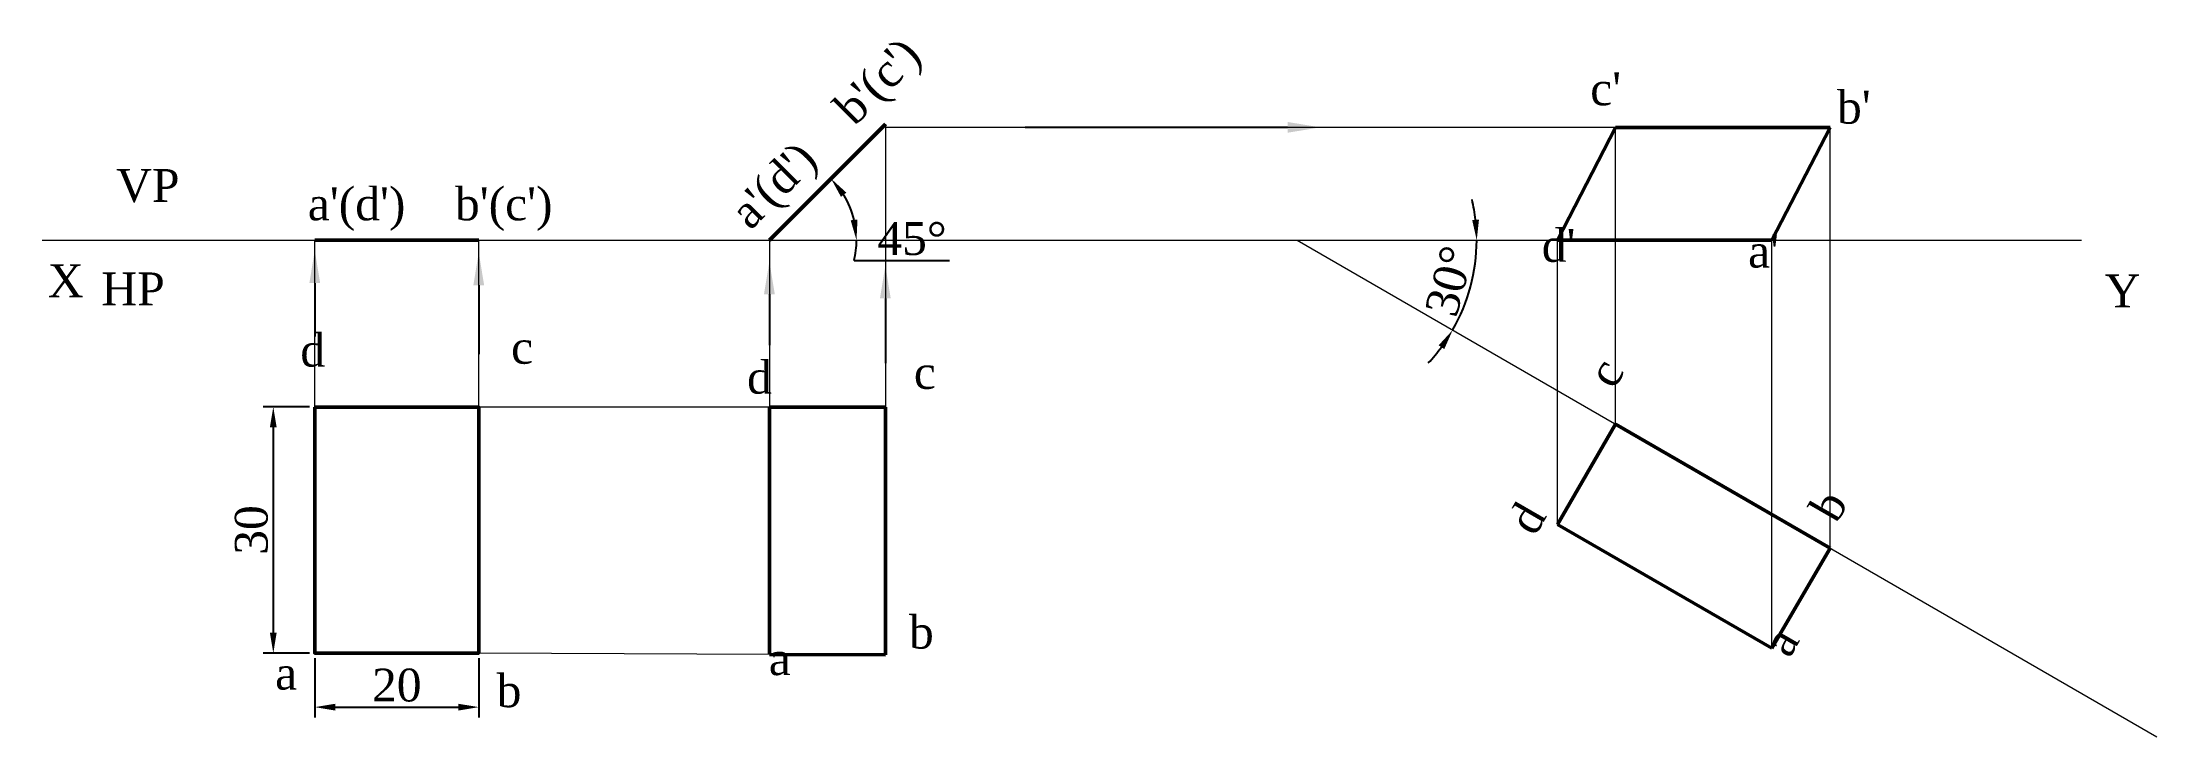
# Paper-space layout 'Layout16' of a CAD drawing. Header units: millimetres. Extents: x 13 to 271, y 36 to 120.
import ezdxf
from ezdxf import colors
from ezdxf.entities.mleader import LeaderData, LeaderLine
from ezdxf.math import Vec2, Vec3

# ---------------------------------------------------------------- set-up
doc = ezdxf.new("R2010")
doc.units = ezdxf.units.MM
for name, color, linetype, lineweight in [('PROJECTION_LINE', 250, 'Continuous', 5), ('VISIBLE_LINE', 170, 'Continuous', 50), ('XY LINE', 1, 'Continuous', 15)]:
    doc.layers.add(name, color=color, linetype=linetype, lineweight=lineweight)
doc.styles.get("Standard").update_dxf_attribs({"font": 'times.ttf', "height": 4})
doc.dimstyles.new('ISO-25', dxfattribs={"dimtxt": 4, "dimasz": 2.5, "dimexe": 1.25, "dimexo": 0.625, "dimtad": 1, "dimtoh": 1, "dimtxsty": 'Standard', "dimcen": 2.5, "dimadec": 0, "dimazin": 0, "dimtfac": 1, "dimtmove": 0, "dimatfit": 3, "dimfxl": 1, "dimarcsym": 0})

# ---------------------------------------------------------------- blocks, each defined once
blk = doc.blocks.new('*D94')
at = {"layer": 'Defpoints', "color": 0, "transparency": 16777216}
for p in [(46.42, 75.99), (41.36, 45.99), (46.42, 45.99)]:
    blk.add_point(p, dxfattribs=at)
at = {"layer": 'PROJECTION_LINE', "color": 0, "lineweight": -2, "transparency": 16777216}
for p, q in [((45.79, 75.99), (40.11, 75.99)), ((41.36, 73.49), (41.36, 48.49)), ((45.79, 45.99), (40.11, 45.99))]:
    blk.add_line(p, q, dxfattribs=at)
at = {"layer": 'PROJECTION_LINE', "color": 0, "transparency": 16777216}
for points in [[(40.94, 73.49), (41.77, 73.49), (41.36, 75.99)], [(40.94, 48.49), (41.77, 48.49), (41.36, 45.99)]]:
    blk.add_solid(points, dxfattribs=at)
at = {"layer": 'PROJECTION_LINE', "color": 0, "transparency": 16777216, "insert": (38.7, 60.99), "char_height": 4, "attachment_point": 5, "rotation": 90}
blk.add_mtext('30', dxfattribs=at)
blk = doc.blocks.new('*D95')
at = {"layer": 'Defpoints', "color": 0, "transparency": 16777216}
for p in [(46.42, 45.99), (66.42, 45.99), (66.42, 39.4)]:
    blk.add_point(p, dxfattribs=at)
at = {"layer": 'PROJECTION_LINE', "color": 0, "lineweight": -2, "transparency": 16777216}
for p, q in [((46.42, 45.36), (46.42, 38.15)), ((66.42, 45.36), (66.42, 38.15)), ((48.92, 39.4), (63.92, 39.4))]:
    blk.add_line(p, q, dxfattribs=at)
at = {"layer": 'PROJECTION_LINE', "color": 0, "transparency": 16777216}
for points in [[(48.92, 39.81), (48.92, 38.98), (46.42, 39.4)], [(63.92, 39.81), (63.92, 38.98), (66.42, 39.4)]]:
    blk.add_solid(points, dxfattribs=at)
at = {"layer": 'PROJECTION_LINE', "color": 0, "transparency": 16777216, "insert": (56.42, 42.06), "char_height": 4, "attachment_point": 5}
blk.add_mtext('20', dxfattribs=at)
blk = doc.blocks.new('*D96')
at = {"layer": 'Defpoints', "color": 0, "transparency": 16777216}
for p in [(116.01, 110.45), (111.07, 101.63), (13.18, 96.31), (101.86, 96.31), (261.91, 96.31)]:
    blk.add_point(p, dxfattribs=at)
at = {"layer": 'VISIBLE_LINE', "color": 0, "lineweight": -2, "transparency": 16777216}
blk.add_line((112.2, 93.83), (123.82, 93.83), dxfattribs=at)
for start, end in [(13.5113, 31.4887), (346.4887, 360)]:
    blk.add_arc((101.86, 96.31), 10.63, start, end, dxfattribs=at)
at = {"layer": 'VISIBLE_LINE', "color": 0, "transparency": 16777216}
for points in [[(110.6, 101.6), (111.25, 102.12), (109.38, 103.83)], [(112.61, 98.84), (111.78, 98.75), (112.49, 96.31)]]:
    blk.add_solid(points, dxfattribs=at)
at = {"layer": 'VISIBLE_LINE', "color": 0, "transparency": 16777216, "insert": (119.26, 96.49), "char_height": 4, "attachment_point": 5}
blk.add_mtext('45°', dxfattribs=at)
blk = doc.blocks.new('*D97')
at = {"layer": 'Defpoints', "color": 0, "transparency": 16777216}
for p in [(13.18, 96.31), (166.25, 96.31), (261.91, 96.31), (186.82, 88.83), (271.07, 35.8)]:
    blk.add_point(p, dxfattribs=at)
at = {"layer": 'PROJECTION_LINE', "color": 0, "lineweight": -2, "transparency": 16777216}
for start, end in [(6.5487, 13.0973), (330, 0), (316.9027, 323.4513)]:
    blk.add_arc((166.25, 96.31), 21.88, start, end, dxfattribs=at)
at = {"layer": 'PROJECTION_LINE', "color": 0, "transparency": 16777216}
for points in [[(188.41, 98.83), (187.58, 98.78), (188.14, 96.31)], [(183.49, 83.51), (184.18, 83.05), (185.21, 85.37)]]:
    blk.add_solid(points, dxfattribs=at)
at = {"layer": 'PROJECTION_LINE', "color": 0, "transparency": 16777216, "insert": (184.82, 91.34), "char_height": 4, "attachment_point": 5, "rotation": 75}
blk.add_mtext('30°', dxfattribs=at)

psp = doc.layouts.new('Layout16')

# ---------------------------------------------------------------- linework, layer by layer
at = {"layer": 'PROJECTION_LINE'}
for p, q in [((116.007, 110.454), (116.007, 75.986)), ((205.076, 110.075), (116.007, 110.075)), ((205.076, 73.899), (205.076, 110.075)), ((231.252, 110.075), (205.076, 110.075)), ((231.252, 58.785), (231.252, 110.075)), ((46.416, 75.986), (46.416, 96.312)), ((66.416, 75.986), (66.416, 96.312)), ((101.865, 96.312), (101.865, 75.986)), ((166.254, 96.312), (271.072, 35.796)), ((198.005, 61.651), (198.005, 96.312)), ((224.125, 46.57), (224.125, 96.312)), ((116.007, 75.986), (66.416, 75.986)), ((101.865, 75.986), (101.865, 45.824)), ((101.865, 45.824), (66.416, 45.986))]:
    psp.add_line(p, q, dxfattribs=at)
at = {"layer": 'VISIBLE_LINE'}
for p, q in [((101.865, 96.312), (116.007, 110.454)), ((205.076, 110.075), (198.005, 96.312)), ((231.252, 110.075), (205.076, 110.075)), ((224.125, 96.312), (231.252, 110.075)), ((46.416, 96.312), (66.416, 96.312)), ((198.005, 96.312), (224.125, 96.312)), ((101.865, 75.986), (101.865, 45.824)), ((116.007, 75.986), (101.865, 75.986)), ((116.007, 45.76), (116.007, 75.986)), ((205.076, 73.899), (198.005, 61.651)), ((231.252, 58.785), (205.076, 73.899)), ((198.005, 61.651), (224.125, 46.57)), ((224.125, 46.57), (231.252, 58.785)), ((101.865, 45.824), (116.007, 45.76))]:
    psp.add_line(p, q, dxfattribs=at)
psp.add_lwpolyline([(46.416, 75.986), (66.416, 75.986), (66.416, 45.986), (46.416, 45.986)], close=True, dxfattribs=at)
at = {"layer": 'XY LINE'}
psp.add_line((13.183, 96.312), (261.914, 96.312), dxfattribs=at)

# ---------------------------------------------------------------- texts
at = {"layer": 'PROJECTION_LINE'}
for s, p in [('VP', (22.195, 100.994)), ('X', (13.855, 89.37)), ('HP', (20.392, 88.389)), ('Y', (264.721, 88.141))]:
    psp.add_text(s, height=4, dxfattribs=at).set_placement(p)
at = {"layer": 'VISIBLE_LINE'}
for s, rotation, p in [("a'(d')    b'(c')", 45, (99.544, 97.433)), ('c', 60, (204.897, 78.015)), ('d', 60, (195.238, 60.107)), ('b', 60, (232.017, 61.676)), ('a', 60, (226.275, 45.251))]:
    psp.add_text(s, height=4, rotation=rotation, dxfattribs=at).set_placement(p)
for s, p in [("c'", (201.978, 112.771)), ("b'", (232.081, 110.528)), ("a'(d')    b'(c')", (45.568, 98.746)), ("d'", (196.075, 93.683)), ("a'", (221.231, 92.982)), ('d', (44.656, 80.911)), ('c', (70.362, 81.263)), ('d', (99.144, 77.61)), ('c', (119.483, 78.199)), ('b', (118.893, 46.542)), ('a', (41.579, 41.54)), ('a', (101.797, 43.303)), ('b', (68.601, 39.397))]:
    psp.add_text(s, height=4, dxfattribs=at).set_placement(p)

# ---------------------------------------------------------------- dimensions: what is measured, and where the dimension line sits
at = {"layer": 'PROJECTION_LINE'}
dim = psp.add_angular_dim_2l(base=(186.82, 88.827), line1=((166.254, 96.312), (271.072, 35.796)), line2=((13.183, 96.312), (261.914, 96.312)), dimstyle='ISO-25', dxfattribs=at)
dim.commit()
dim.dimension.update_dxf_attribs({"geometry": '*D97', "text_midpoint": (184.825, 91.336)})
dim = psp.add_linear_dim(base=(41.357, 45.986), p1=(46.416, 75.986), p2=(46.416, 45.986), angle=90, dimstyle='ISO-25', dxfattribs=at)
dim.commit()
dim.dimension.update_dxf_attribs({"geometry": '*D94', "text_midpoint": (38.697, 60.986)})
dim = psp.add_linear_dim(base=(66.416, 39.397), p1=(46.416, 45.986), p2=(66.416, 45.986), dimstyle='ISO-25', dxfattribs=at)
dim.commit()
dim.dimension.update_dxf_attribs({"geometry": '*D95', "text_midpoint": (56.416, 42.057)})
at = {"layer": 'VISIBLE_LINE'}
dim = psp.add_angular_dim_2l(base=(111.067, 101.625), line1=((13.183, 96.312), (261.914, 96.312)), line2=((101.865, 96.312), (116.007, 110.454)), dimstyle='ISO-25', dxfattribs=at)
dim.commit()
dim.dimension.update_dxf_attribs({"geometry": '*D96', "text_midpoint": (119.257, 96.489)})

# ---------------------------------------------------------------- leaders
at = {"layer": 'PROJECTION_LINE'}
ml = psp.add_multileader_mtext('Standard', dxfattribs=at)
ml.set_content('')
ml.set_leader_properties()
ml.build(insert=Vec2(0, 0))
ml.multileader.update_dxf_attribs({"has_dogleg": 0})
ctx = ml.context
ctx.base_point, ctx.plane_origin = Vec3(149.058, 110.196), Vec3(169.058, 110.075)
notes = []
notes.append((ctx, [(0, (1, 1, 0), (141.058, 110.075), (-1, 0), 8, [(0, [(169.058, 110.075)], 0, [])])]))
ctx.mtext, ml.multileader.dxf.content_type = None, 0
ml = psp.add_multileader_mtext('Standard', dxfattribs=at)
ml.set_content('')
ml.set_leader_properties()
ml.build(insert=Vec2(0, 0))
ml.multileader.update_dxf_attribs({"has_dogleg": 0})
ctx = ml.context
ctx.base_point, ctx.plane_origin = Vec3(46.414, 84.565), Vec3(46.416, 95.093)
notes.append((ctx, [(0, (1, 1, 0), (38.416, 84.565), (1, 0), 8, [(0, [(46.416, 95.093)], 0, [])])]))
ctx.mtext, ml.multileader.dxf.content_type = None, 0
ml = psp.add_multileader_mtext('Standard', dxfattribs=at)
ml.set_content('')
ml.set_leader_properties()
ml.build(insert=Vec2(0, 0))
ml.multileader.update_dxf_attribs({"has_dogleg": 0})
ctx = ml.context
ctx.base_point, ctx.plane_origin = Vec3(66.436, 82.434), Vec3(66.416, 94.835)
notes.append((ctx, [(0, (1, 1, 0), (58.416, 82.434), (1, 0), 8, [(0, [(66.416, 94.835)], 0, [])])]))
ctx.mtext, ml.multileader.dxf.content_type = None, 0
ml = psp.add_multileader_mtext('Standard', dxfattribs=at)
ml.set_content('')
ml.set_leader_properties()
ml.build(insert=Vec2(0, 0))
ml.multileader.update_dxf_attribs({"has_dogleg": 0})
ctx = ml.context
ctx.base_point, ctx.plane_origin = Vec3(101.843, 83.508), Vec3(101.865, 93.736)
notes.append((ctx, [(0, (1, 1, 0), (93.865, 83.508), (1, 0), 8, [(0, [(101.865, 93.736)], 0, [])])]))
ctx.mtext, ml.multileader.dxf.content_type = None, 0
ml = psp.add_multileader_mtext('Standard', dxfattribs=at)
ml.set_content('')
ml.set_leader_properties()
ml.build(insert=Vec2(0, 0))
ml.multileader.update_dxf_attribs({"has_dogleg": 0})
ctx = ml.context
ctx.base_point, ctx.plane_origin = Vec3(116.232, 81.844), Vec3(116.007, 93.22)
notes.append((ctx, [(0, (1, 1, 0), (108.007, 81.316), (1, 0), 8, [(0, [(116.007, 93.22)], 0, [])])]))
ctx.mtext, ml.multileader.dxf.content_type = None, 0
for ctx, leaders in notes:
    for number, flags, end, landing, length, lines in leaders:
        leader = LeaderData()
        leader.index, (leader.has_last_leader_line, leader.has_dogleg_vector, leader.attachment_direction) = number, flags
        leader.last_leader_point, leader.dogleg_vector, leader.dogleg_length = Vec3(end), Vec3(landing), length
        for number, points, colour, breaks in lines:
            line = LeaderLine()
            line.index, line.vertices, line.color, line.breaks = number, Vec3.list(points), colors.encode_raw_color(colour), breaks
            leader.lines.append(line)
        ctx.leaders.append(leader)

doc.saveas('drawing.dxf')
